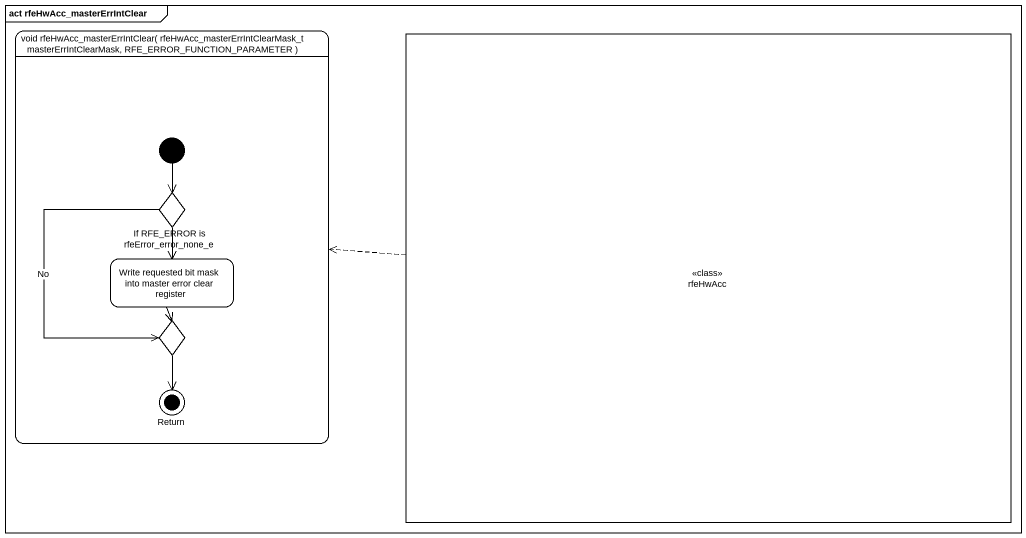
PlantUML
@startuml
mainframe act rfeHwAcc_masterErrIntClear
hide empty description
state "void rfeHwAcc_masterErrIntClear( rfeHwAcc_masterErrIntClearMask_t masterErrIntClearMask, RFE_ERROR_FUNCTION_PARAMETER )" as void_rfeHwAcc {
  state "If RFE_ERROR is rfeError_error_none_e" as If_RFE_ERROR_is_rfeError <<choice>>
  state "Write requested bit mask into master error clear register" as Write_requested_bit_mask
  state choice1 <<choice>>
  state "Return" as Return_ <<end>>
  [*] --> If_RFE_ERROR_is_rfeError
}
state rfeHwAcc <<class>>
rfeHwAcc -left[dashed]-> void_rfeHwAcc
If_RFE_ERROR_is_rfeError --> Write_requested_bit_mask
If_RFE_ERROR_is_rfeError --> choice1 : No
Write_requested_bit_mask --> choice1
choice1 --> Return_
@enduml
